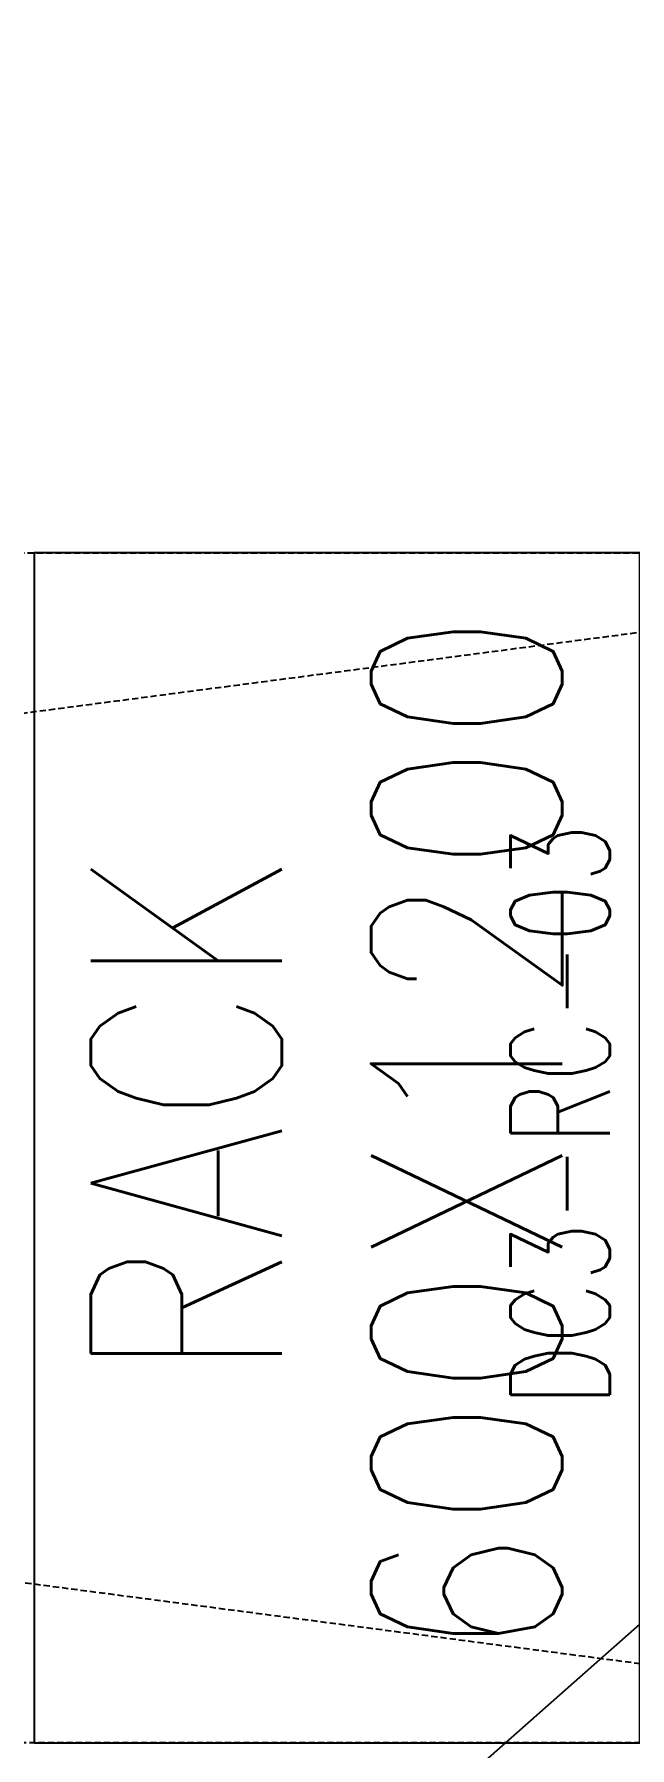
# Model space of a CAD drawing. Extents: x 225000 to 2157367, y 208400 to 840900.
# Drawn here: x 508636 to 509235, y 420198 to 421925 of the extents above; entities that cross this region are included whole.
import ezdxf
from ezdxf.enums import TextEntityAlignment as Align

# ---------------------------------------------------------------- set-up
doc = ezdxf.new("R2010")
doc.units = 0
doc.header["$LTSCALE"] = 10
doc.linetypes.add('XFDP20-DC-PH1$0$HIDDEN2', pattern=[0.1875, 0.125, -0.0625])
for name, color, linetype in [('XFDP20-DC-PH1$0$A-EQ (PH2)', 15, 'XFDP20-DC-PH1$0$HIDDEN2'), ('XFM2Q20-DC$0$M-EQ-TEXT', 3, 'Continuous'), ('XFM2Q20-DC$0$RACK-DC1-600X1200', 6, 'Continuous')]:
    doc.layers.add(name, color=color, linetype=linetype)
doc.styles.add('XFM2Q20-DC$0$XFL10-HVAC-EQ-L194205$0$M-TXT', font='simplex.shx', dxfattribs={"width": 0.8, "bigfont": 'chineset.shx'})
doc.styles.add('XFM2Q20-DC$0$XOL30-HVAC-EQ-L194205$0$Standard', font='txt.shx', dxfattribs={"width": 0.8, "bigfont": 'chineset.shx'})

# ---------------------------------------------------------------- blocks, each defined once
blk = doc.blocks.new('Data Center Layout_L20')
blk.add_line((511825.59, 222602.31), (498925.59, 211202.31))
blk = doc.blocks.new('XFDP20-DC-PH1')
at = {"layer": 'XFDP20-DC-PH1$0$A-EQ (PH2)', "ltscale": 5}
for p, q in [((509855.6, 221402.3, 0), (500725.6, 220202.3, 0)), ((500725.6, 221402.3, 0), (509855.6, 220202.3, 0))]:
    blk.add_line(p, q, dxfattribs=at)
at = {"layer": 'XFDP20-DC-PH1$0$A-EQ (PH2)', "ltscale": 5, "elevation": 0}
blk.add_lwpolyline([(509855.6, 220202.3), (500725.6, 220202.3), (500725.6, 221402.3), (509855.6, 221402.3)], close=True, dxfattribs=at)
blk = doc.blocks.new('XFM2Q20-DC')
at = {"layer": 'XFM2Q20-DC$0$RACK-DC1-600X1200'}
blk.add_line((508635.6, 220202.3), (509245.6, 220202.3), dxfattribs=at)
blk.add_lwpolyline([(509245.6, 221402.3), (508635.6, 221402.3), (508635.6, 220202.3), (509245.6, 220202.3)], close=True, dxfattribs=at)
at = {"color": 53, "style": 'XFM2Q20-DC$0$XOL30-HVAC-EQ-L194205$0$Standard', "width": 0.8}
for s, p in [('600X1200', (509167.4, 220286.4, 0)), ('RACK', (508885, 220568.6, 0))]:
    blk.add_text(s, height=192.55, rotation=90, dxfattribs=at).set_placement(p)
at = {"layer": 'XFM2Q20-DC$0$M-EQ-TEXT', "style": 'XFM2Q20-DC$0$XFL10-HVAC-EQ-L194205$0$M-TXT', "width": 0.7}
blk.add_text('DC3-RC-03', height=100, rotation=90, dxfattribs=at).set_placement((509165.2, 220835.3, 0), align=Align.MIDDLE_CENTER)

msp = doc.modelspace()

# ---------------------------------------------------------------- block references
for name in ['Data Center Layout_L20', 'XFDP20-DC-PH1', 'XFM2Q20-DC']:
    msp.add_blockref(name, (0, 200000))

doc.saveas('drawing.dxf')
